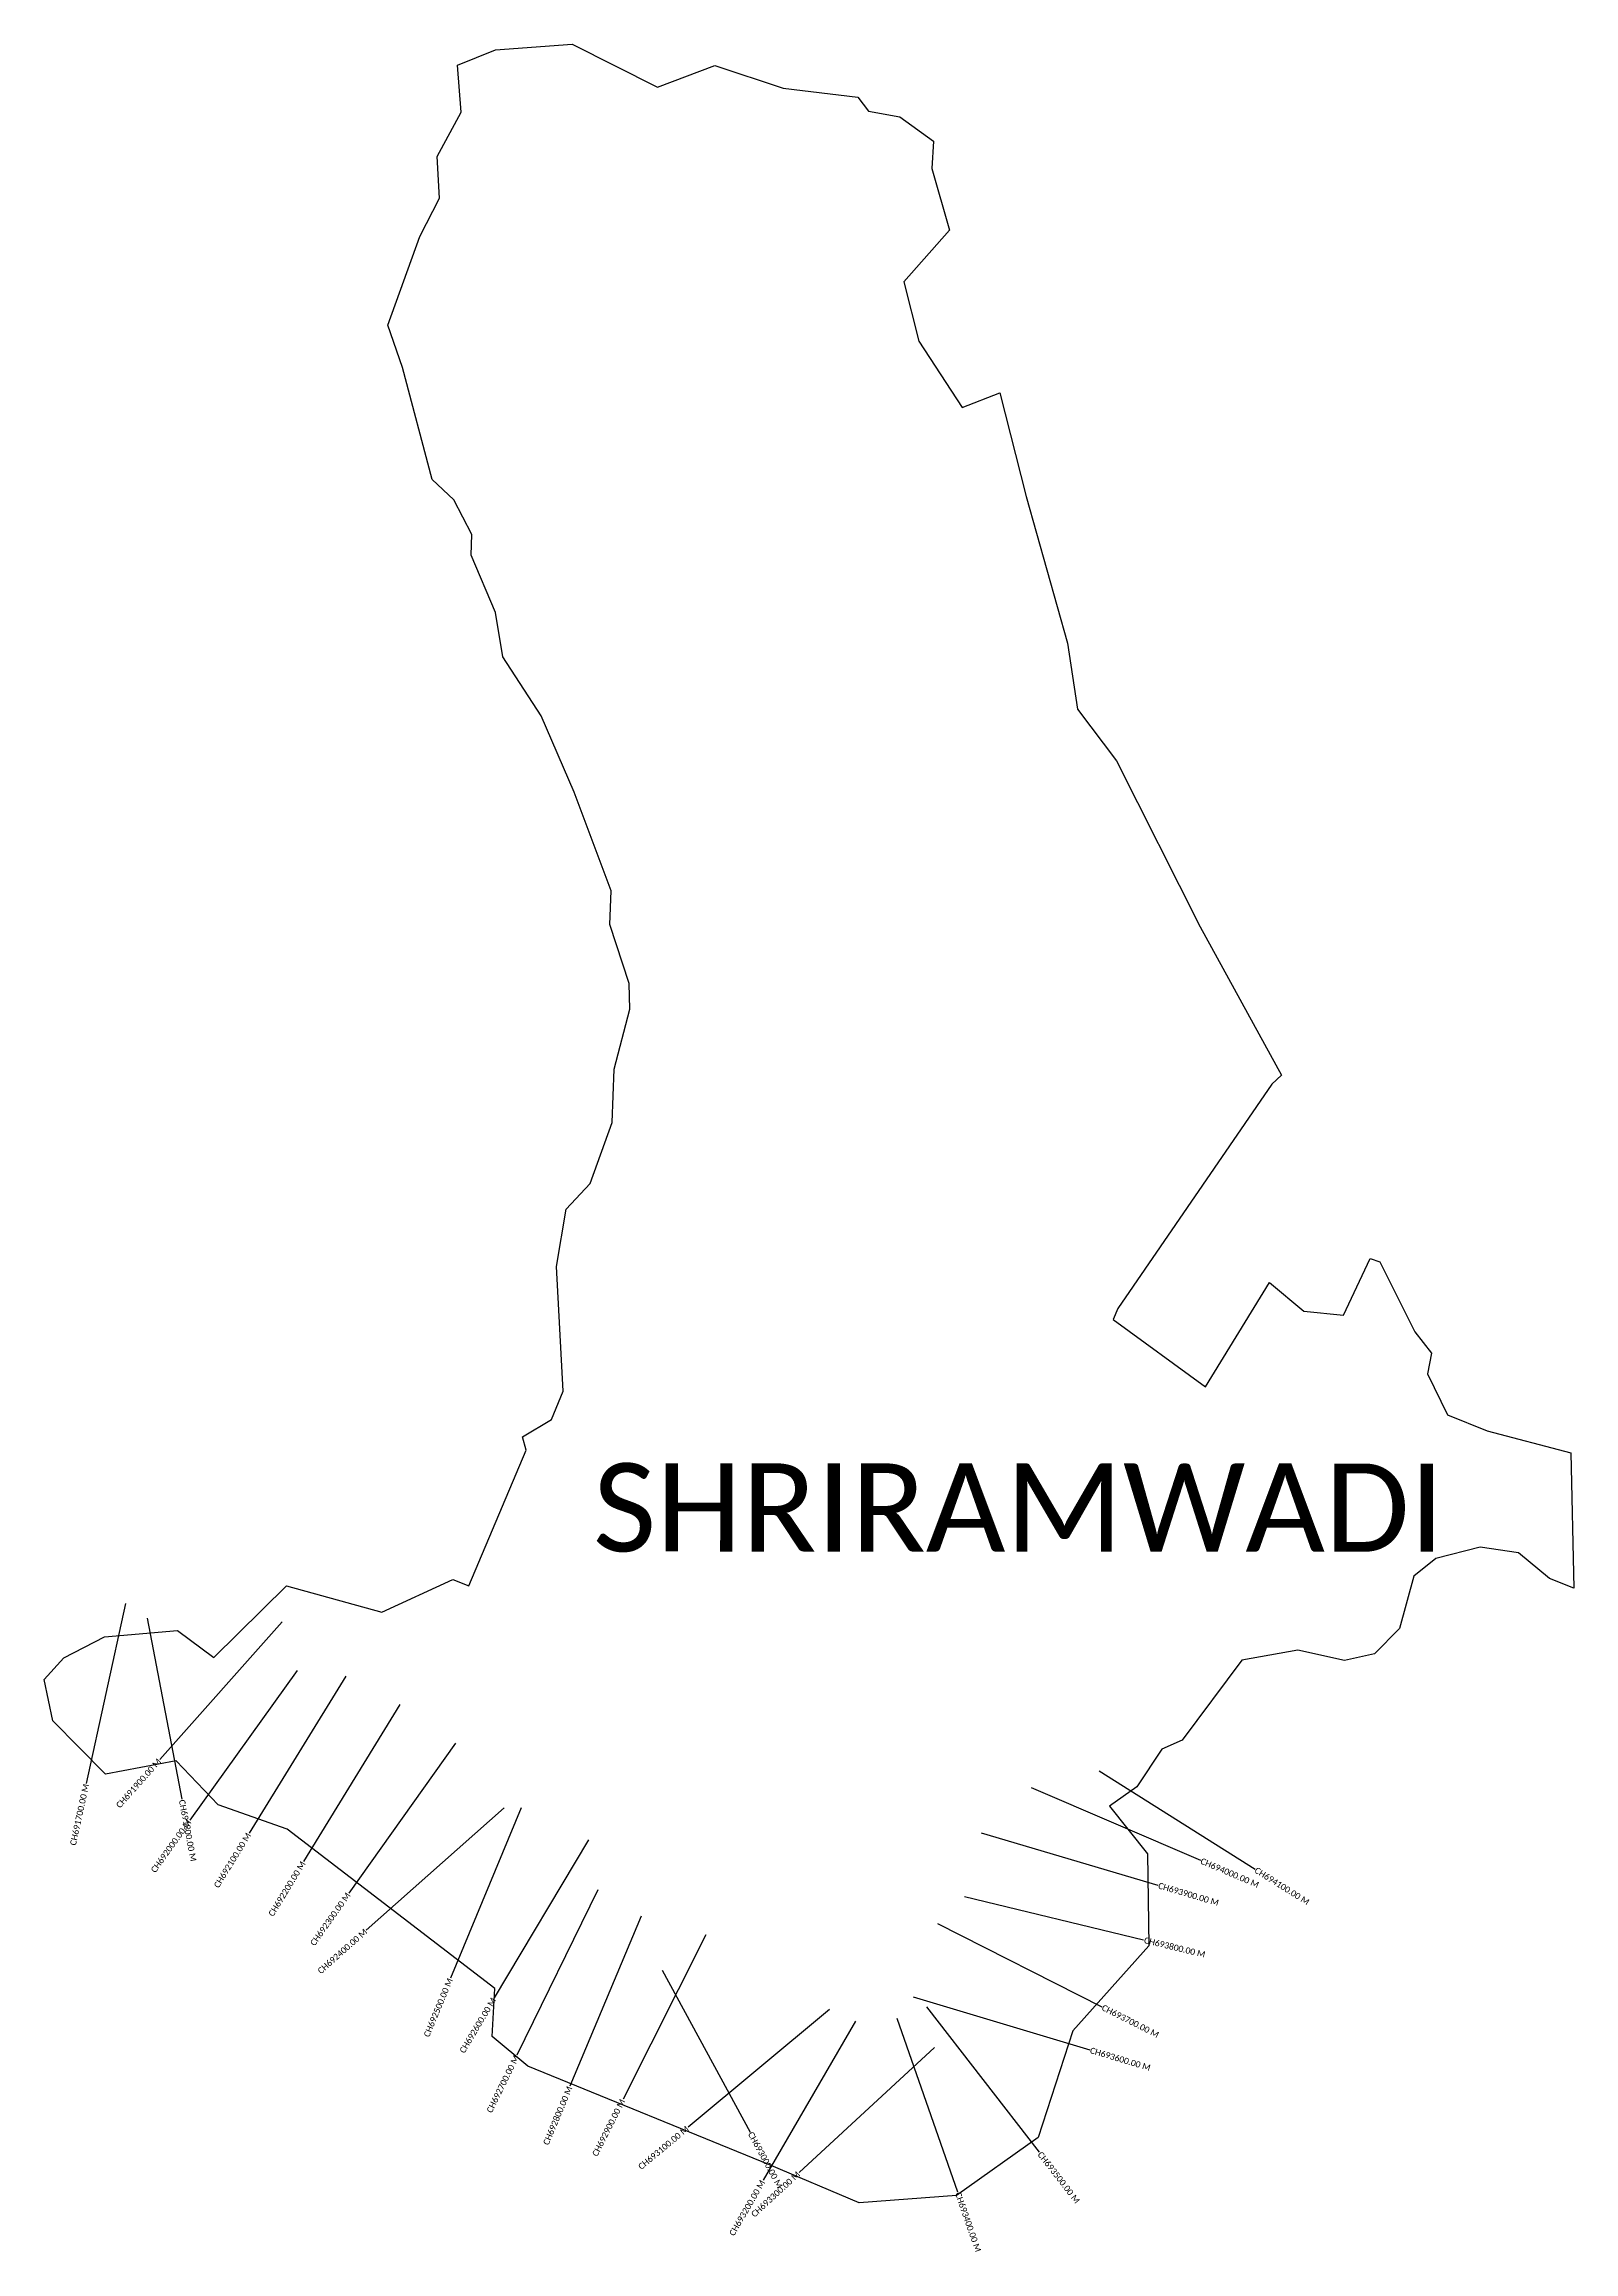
# Model space of a CAD drawing. Header units: metres. Extents: x 341425 to 343917, y 1761899 to 1765495.
import ezdxf
from ezdxf.enums import TextEntityAlignment as Align

# ---------------------------------------------------------------- set-up
doc = ezdxf.new("R2010")
doc.units = ezdxf.units.M
for name, color, linetype in [('CS', 134, 'Continuous'), ('CSMark', 6, 'Continuous'), ('village', 3, 'Continuous'), ('VILLAGE NAME', 250, 'Continuous')]:
    doc.layers.add(name, color=color, linetype=linetype)
doc.styles.add('Legend', font='calibri.ttf')

msp = doc.modelspace()

# ---------------------------------------------------------------- linework, layer by layer
at = {"layer": 'CS'}
for p, q in [((341557.8, 1762955.2), (341493.9, 1762662.1)), ((341593.3, 1762931.2), (341649.4, 1762636.5)), ((341813.2, 1762925.3), (341613.6, 1762701.3)), ((341837.2, 1762846.1), (341662.4, 1762602.3)), ((341916.6, 1762836.6), (341759.3, 1762581.2)), ((342004.7, 1762790.6), (341847.9, 1762534.9)), ((342095.3, 1762727.9), (341921.4, 1762483.4)), ((343143.5, 1762682.4), (343397.4, 1762522.6)), ((343032.8, 1762655.2), (343308.5, 1762536.9)), ((342174.4, 1762622.3), (341949.9, 1762423.2)), ((342202, 1762622.1), (342087.1, 1762345)), ((342311.9, 1762570.3), (342158.2, 1762312.7)), ((342951.5, 1762581.5), (343239.2, 1762496.4)), ((342327.2, 1762488.6), (342195.2, 1762219.2)), ((342924.4, 1762477.9), (343216, 1762407.4)), ((342397.4, 1762445.8), (342281.7, 1762169)), ((342880.5, 1762434.1), (343148, 1762298.4)), ((342503.1, 1762415.7), (342368.1, 1762147.8)), ((342431.6, 1762357.8), (342575, 1762094.3)), ((342840.8, 1762314.3), (343128.2, 1762228.1)), ((342704.6, 1762293.9), (342473.9, 1762102.1)), ((342814, 1762279.9), (342913, 1761996.8)), ((342862.1, 1762298.3), (343045.9, 1762061.2)), ((342746.9, 1762275.1), (342596.3, 1762015.7)), ((342875.1, 1762231.8), (342654.7, 1762028.3))]:
    msp.add_line(p, q, dxfattribs=at)
at = {"layer": 'village', "color": 3, "true_color": 0x00ff00}
msp.add_polyline3d([(343916.6, 1762980.1, 0), (343876.8, 1762996.1, 0), (343826.3, 1763037.5, 0), (343763.8, 1763046.9, 0), (343692.1, 1763028.2, 0), (343655.9, 1762999.5, 0), (343632.8, 1762914.4, 0), (343591.7, 1762873.3, 0), (343543, 1762862.2, 0), (343466.9, 1762879.2, 0), (343375.9, 1762862.7, 0), (343278.5, 1762732.4, 0), (343245.6, 1762717.8, 0), (343204.7, 1762656.8, 0), (343160.3, 1762625, 0), (343222.5, 1762547.4, 0), (343224.2, 1762397.4, 0), (343100.9, 1762259, 0), (343044.4, 1762085.6, 0), (342911, 1761990.9, 0), (342752.4, 1761979, 0), (342606.9, 1762041.1, 0), (342212.8, 1762201.5, 0), (342155, 1762249.9, 0), (342159.3, 1762327.8, 0), (341820.9, 1762587.4, 0), (341708.5, 1762627.3, 0), (341640.1, 1762698.7, 0), (341525, 1762677, 0), (341439.3, 1762764.3, 0), (341425.3, 1762831.3, 0), (341457.3, 1762866.8, 0), (341523.6, 1762901.1, 0), (341642.3, 1762911.1, 0), (341701.4, 1762867.1, 0), (341820.2, 1762983.8, 0), (341975, 1762940.8, 0), (342090.9, 1762994.2, 0), (342117.1, 1762984.1, 0), (342210.4, 1763204.9, 0), (342204.2, 1763226.8, 0), (342251.4, 1763254.6, 0), (342270.7, 1763300.9, 0), (342259.8, 1763503.8, 0), (342275.7, 1763597.7, 0), (342314.4, 1763639, 0), (342350.3, 1763738.4, 0), (342353.6, 1763825.5, 0), (342379.2, 1763923.4, 0), (342378.2, 1763965, 0), (342346.4, 1764061.2, 0), (342348.5, 1764115.8, 0), (342288.7, 1764276.8, 0), (342234.9, 1764401.1, 0), (342172.4, 1764496.9, 0), (342160.3, 1764569.4, 0), (342121, 1764662.9, 0), (342121.8, 1764696.3, 0), (342092.4, 1764753.1, 0), (342057.5, 1764786.2, 0), (342008.7, 1764968.5, 0), (341985.1, 1765037.2, 0), (342037.1, 1765181.6, 0), (342069.4, 1765244.4, 0), (342065.2, 1765312.2, 0), (342104.3, 1765384.4, 0), (342098.4, 1765460.9, 0), (342160.6, 1765485.7, 0), (342285.5, 1765495.1, 0), (342424.1, 1765425, 0), (342517.4, 1765460.2, 0), (342628.9, 1765423.4, 0), (342750.7, 1765408.5, 0), (342767.7, 1765386.1, 0), (342819, 1765376.8, 0), (342873.5, 1765336.8, 0), (342871.2, 1765292.6, 0), (342899.9, 1765191.9, 0), (342825.3, 1765108, 0), (342849.7, 1765011.2, 0), (342920.6, 1764903, 0), (342982, 1764927.1, 0), (343024.4, 1764758.3, 0), (343091.8, 1764519.5, 0), (343108.1, 1764411.6, 0), (343171.7, 1764327.8, 0), (343308.3, 1764057.1, 0), (343440.3, 1763815.6, 0), (343424.9, 1763801.2, 0), (343174.1, 1763435.8, 0), (343166.6, 1763417.7, 0), (343316.5, 1763307.9, 0), (343420.8, 1763478.1, 0), (343476.8, 1763431.3, 0), (343541.3, 1763424.6, 0), (343584.9, 1763517.3, 0), (343600.9, 1763511.7, 0), (343657.7, 1763397.8, 0), (343685, 1763363, 0), (343678.1, 1763329.4, 0), (343710.9, 1763262.4, 0), (343775.5, 1763236.3, 0), (343911.5, 1763200.3, 0)], close=True, dxfattribs=at)

# ---------------------------------------------------------------- texts
at = {"layer": 'CSMark', "style": 'Legend'}
for s, rotation, p in [('CH691900.00 M', 48.3012, (341613, 1762700.5)), ('CH691700.00 M', 77.7104, (341493.7, 1762661.1)), ('CH692000.00 M', 54.358, (341661.8, 1762601.5)), ('CH692100.00 M', 58.3564, (341758.7, 1762580.3)), ('CH692200.00 M', 58.4947, (341847.4, 1762534)), ('CH692300.00 M', 54.5889, (341920.9, 1762482.6)), ('CH692400.00 M', 41.575, (341949.2, 1762422.5)), ('CH692500.00 M', 67.4811, (342086.7, 1762344.1)), ('CH692600.00 M', 59.1804, (342157.7, 1762311.8)), ('CH692700.00 M', 63.8962, (342194.7, 1762218.3)), ('CH692800.00 M', 67.3149, (342281.4, 1762168.1)), ('CH692900.00 M', 63.2517, (342367.6, 1762146.9)), ('CH693100.00 M', 39.7513, (342473.2, 1762101.4)), ('CH693300.00 M', 42.7181, (342654, 1762027.6)), ('CH693200.00 M', 59.8679, (342595.8, 1762014.8))]:
    msp.add_text(s, height=10, rotation=rotation, dxfattribs=at).set_placement(p, align=Align.MIDDLE_RIGHT)
for s, rotation, p in [('CH691800.00 M', 280.7794, (341649.6, 1762635.5)), ('CH694000.00 M', 336.7732, (343309.4, 1762536.5)), ('CH693900.00 M', 343.5173, (343240.2, 1762496.1)), ('CH694100.00 M', 327.8152, (343398.2, 1762522)), ('CH693800.00 M', 346.4111, (343217, 1762407.1)), ('CH693700.00 M', 333.1006, (343148.9, 1762297.9)), ('CH693600.00 M', 343.2969, (343129.1, 1762227.8)), ('CH693000.00 M', 298.5603, (342575.5, 1762093.5)), ('CH693500.00 M', 307.7795, (343046.5, 1762060.4)), ('CH693400.00 M', 289.2816, (342913.3, 1761995.8))]:
    msp.add_text(s, height=10, rotation=rotation, dxfattribs=at).set_placement(p, align=Align.MIDDLE_LEFT)
at = {"layer": 'VILLAGE NAME', "insert": (342319.2, 1763183.6), "char_height": 143.7, "attachment_point": 1, "rotation": 359.9793}
msp.add_mtext_dynamic_manual_height_columns('{\\fCalibri|b0|i0|c0|p34;SHRIRAMWADI}', width=1418, gutter_width=718.5, heights=[0], dxfattribs=at)

doc.saveas('drawing.dxf')
